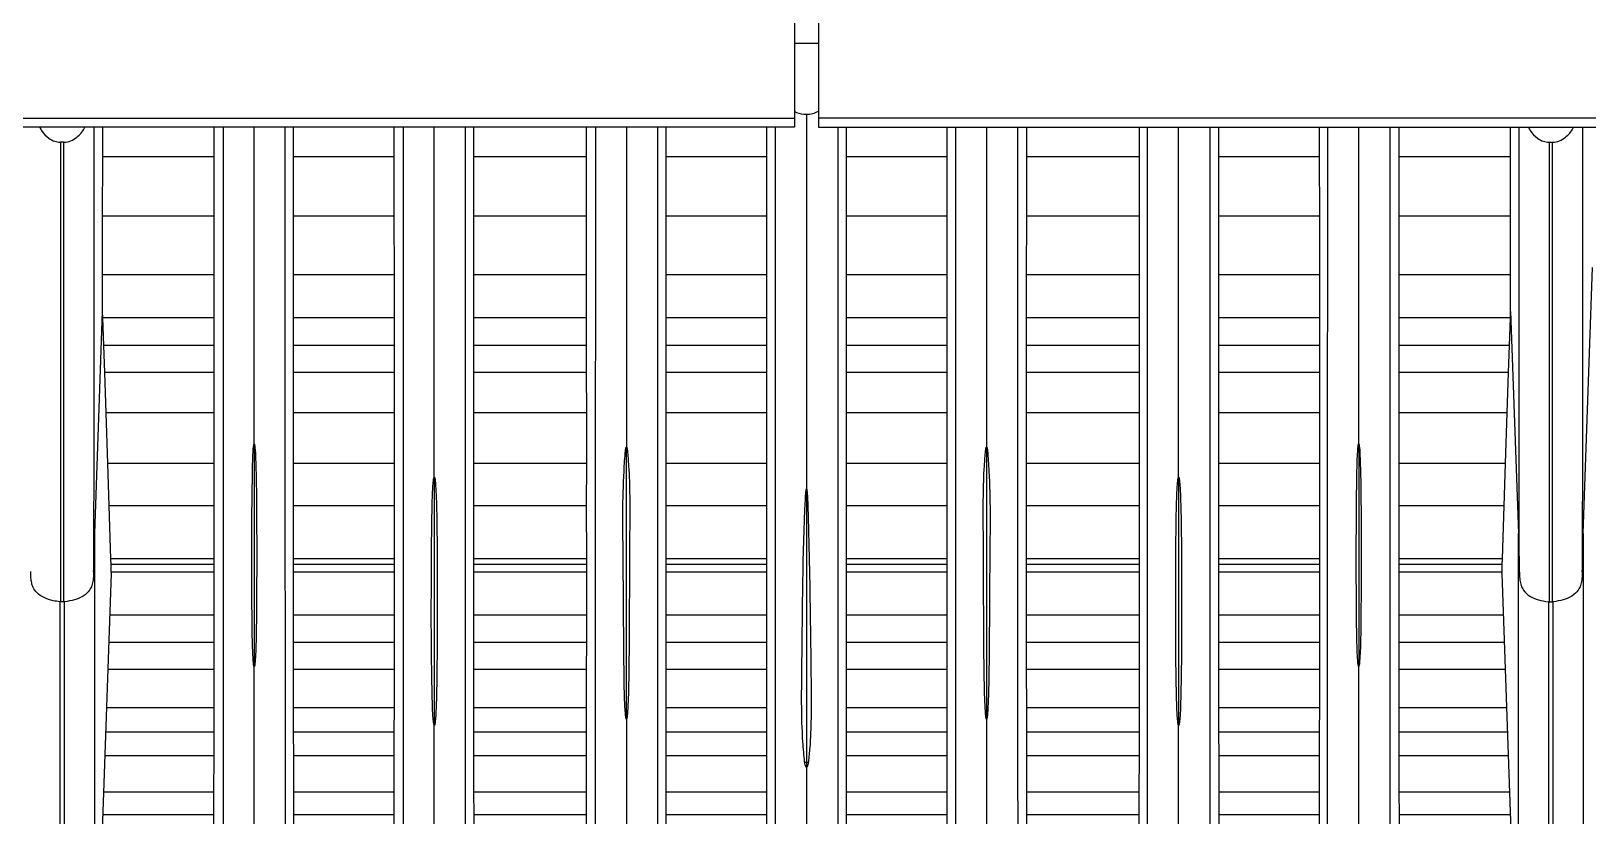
# Model space of a CAD drawing. Extents: x 9.3 to 87, y 1.1 to 68.8.
# Drawn here: x 36.881 to 39.474, y 5.345 to 6.653 of the extents above; entities that cross this region are included whole.
import ezdxf

# ---------------------------------------------------------------- set-up
doc = ezdxf.new("R2010")
doc.units = 0
doc.header["$MEASUREMENT"] = 0
doc.layers.add('OBJECT', color=7, linetype='CONTINUOUS')

msp = doc.modelspace()

# ---------------------------------------------------------------- linework, layer by layer
at = {"layer": 'OBJECT'}
for p, q in [((38.1525, 7.1266), (38.1525, 6.508)), ((38.1925, 7.1266), (38.1925, 6.508)), ((38.1525, 6.633), (38.1925, 6.633)), ((36.3994, 6.508), (38.1525, 6.508)), ((38.1525, 6.493), (36.4057, 6.493)), ((36.9995, 6.493), (36.9995, 6.4435)), ((37.1856, 6.4435), (37.1856, 6.493)), ((37.3176, 6.493), (37.3176, 6.4435)), ((37.4859, 6.4435), (37.4859, 6.493)), ((37.6179, 6.493), (37.6179, 6.4435)), ((37.8062, 6.4435), (37.8062, 6.493)), ((37.9382, 6.493), (37.9382, 6.4435)), ((38.1065, 6.4435), (38.1064, 6.493)), ((39.9457, 6.508), (38.1925, 6.508)), ((38.1925, 6.493), (39.9393, 6.493)), ((38.2386, 6.493), (38.2386, 6.4435)), ((38.4068, 6.4435), (38.4068, 6.493)), ((38.5388, 6.493), (38.5388, 6.4435)), ((38.7272, 6.4435), (38.7271, 6.493)), ((38.8591, 6.493), (38.8591, 6.4435)), ((39.0274, 6.4435), (39.0274, 6.493)), ((39.1595, 6.493), (39.1595, 6.4435)), ((39.3456, 6.4435), (39.3456, 6.493)), ((36.9354, 6.4678), (36.9296, 6.4678)), ((39.4096, 6.4678), (39.4154, 6.4678)), ((36.9995, 6.4435), (36.9994, 6.3448)), ((37.1856, 6.4435), (36.9995, 6.4435)), ((37.1856, 6.3448), (37.1856, 6.4435)), ((37.3176, 6.4435), (37.3176, 6.3448)), ((37.4859, 6.4435), (37.3176, 6.4435)), ((37.4859, 6.3448), (37.4859, 6.4435)), ((37.6179, 6.4435), (37.6179, 6.3448)), ((37.8062, 6.4435), (37.6179, 6.4435)), ((37.8063, 6.3448), (37.8062, 6.4435)), ((37.9382, 6.4435), (37.9382, 6.3448)), ((38.1065, 6.4435), (37.9382, 6.4435)), ((38.1065, 6.3448), (38.1065, 6.4435)), ((38.2386, 6.4435), (38.2386, 6.3448)), ((38.4068, 6.4435), (38.2386, 6.4435)), ((38.4069, 6.3448), (38.4068, 6.4435)), ((38.5388, 6.4435), (38.5388, 6.3448)), ((38.7272, 6.4435), (38.5388, 6.4435)), ((38.7272, 6.3448), (38.7272, 6.4435)), ((38.8591, 6.4435), (38.8591, 6.3448)), ((39.0274, 6.4435), (38.8591, 6.4435)), ((39.0275, 6.3448), (39.0274, 6.4435)), ((39.1595, 6.4435), (39.1594, 6.3448)), ((39.3456, 6.4435), (39.1595, 6.4435)), ((39.3456, 6.3448), (39.3456, 6.4435)), ((36.9994, 6.3448), (36.9994, 6.2471)), ((37.1856, 6.3448), (36.9994, 6.3448)), ((37.1856, 6.2471), (37.1856, 6.3448)), ((37.3176, 6.3448), (37.3176, 6.2471)), ((37.4859, 6.3448), (37.3176, 6.3448)), ((37.486, 6.2471), (37.4859, 6.3448)), ((37.6179, 6.3448), (37.6178, 6.2471)), ((37.8063, 6.3448), (37.6179, 6.3448)), ((37.8063, 6.2471), (37.8063, 6.3448)), ((37.9382, 6.3448), (37.9381, 6.2471)), ((38.1065, 6.3448), (37.9382, 6.3448)), ((38.1065, 6.2471), (38.1065, 6.3448)), ((38.2386, 6.3448), (38.2385, 6.2471)), ((38.4069, 6.3448), (38.2386, 6.3448)), ((38.4069, 6.2471), (38.4069, 6.3448)), ((38.5388, 6.3448), (38.5387, 6.2471)), ((38.7272, 6.3448), (38.5388, 6.3448)), ((38.7272, 6.2471), (38.7272, 6.3448)), ((38.8591, 6.3448), (38.8591, 6.2471)), ((39.0275, 6.3448), (38.8591, 6.3448)), ((39.0275, 6.2471), (39.0275, 6.3448)), ((39.1594, 6.3448), (39.1594, 6.2471)), ((39.3456, 6.3448), (39.1594, 6.3448)), ((39.3456, 6.2471), (39.3456, 6.3448)), ((39.4665, 5.8158), (39.482, 6.2593)), ((36.9994, 6.2471), (36.9994, 6.1856)), ((37.1856, 6.2471), (36.9994, 6.2471)), ((37.1857, 6.175), (37.1856, 6.2471)), ((37.3176, 6.2471), (37.3175, 6.175)), ((37.486, 6.2471), (37.3176, 6.2471)), ((37.486, 6.175), (37.486, 6.2471)), ((37.6178, 6.2471), (37.6178, 6.175)), ((37.8063, 6.2471), (37.6178, 6.2471)), ((37.8063, 6.175), (37.8063, 6.2471)), ((37.9381, 6.2471), (37.9381, 6.175)), ((38.1065, 6.2471), (37.9381, 6.2471)), ((38.1065, 6.175), (38.1065, 6.2471)), ((38.2385, 6.2471), (38.2385, 6.175)), ((38.4069, 6.2471), (38.2385, 6.2471)), ((38.4069, 6.175), (38.4069, 6.2471)), ((38.5387, 6.2471), (38.5387, 6.175)), ((38.7272, 6.2471), (38.5387, 6.2471)), ((38.7272, 6.175), (38.7272, 6.2471)), ((38.8591, 6.2471), (38.8591, 6.175)), ((39.0275, 6.2471), (38.8591, 6.2471)), ((39.0275, 6.175), (39.0275, 6.2471)), ((39.1594, 6.2471), (39.1594, 6.175)), ((39.3456, 6.2471), (39.1594, 6.2471)), ((39.3456, 6.1856), (39.3456, 6.2471)), ((36.9994, 6.1856), (36.9865, 5.8158)), ((36.9994, 6.1856), (36.9998, 6.175)), ((37.1857, 6.175), (36.9998, 6.175)), ((36.9998, 6.175), (37.0014, 6.1293)), ((37.1857, 6.1293), (37.1857, 6.175)), ((37.3175, 6.175), (37.3175, 6.1293)), ((37.486, 6.175), (37.3175, 6.175)), ((37.486, 6.1293), (37.486, 6.175)), ((37.6178, 6.175), (37.6178, 6.1293)), ((37.8063, 6.175), (37.6178, 6.175)), ((37.8063, 6.1293), (37.8063, 6.175)), ((37.9381, 6.175), (37.9381, 6.1293)), ((38.1065, 6.175), (37.9381, 6.175)), ((38.1066, 6.1293), (38.1065, 6.175)), ((38.2385, 6.175), (38.2385, 6.1293)), ((38.4069, 6.175), (38.2385, 6.175)), ((38.4069, 6.1293), (38.4069, 6.175)), ((38.5387, 6.175), (38.5387, 6.1293)), ((38.7272, 6.175), (38.5387, 6.175)), ((38.7272, 6.1293), (38.7272, 6.175)), ((38.8591, 6.175), (38.859, 6.1293)), ((39.0275, 6.175), (38.8591, 6.175)), ((39.0275, 6.1293), (39.0275, 6.175)), ((39.1594, 6.175), (39.1594, 6.1293)), ((39.3453, 6.175), (39.1594, 6.175)), ((39.3437, 6.1293), (39.3453, 6.175)), ((39.3453, 6.175), (39.3456, 6.1856)), ((39.3456, 6.1856), (39.3586, 5.8158)), ((37.1857, 6.1293), (37.0014, 6.1293)), ((37.0014, 6.1293), (37.0029, 6.084)), ((37.1857, 6.084), (37.1857, 6.1293)), ((37.3175, 6.1293), (37.3175, 6.084)), ((37.486, 6.1293), (37.3175, 6.1293)), ((37.486, 6.084), (37.486, 6.1293)), ((37.6178, 6.1293), (37.6178, 6.084)), ((37.8063, 6.1293), (37.6178, 6.1293)), ((37.8063, 6.084), (37.8063, 6.1293)), ((37.9381, 6.1293), (37.9381, 6.084)), ((38.1066, 6.1293), (37.9381, 6.1293)), ((38.1066, 6.084), (38.1066, 6.1293)), ((38.2385, 6.1293), (38.2385, 6.084)), ((38.4069, 6.1293), (38.2385, 6.1293)), ((38.4069, 6.084), (38.4069, 6.1293)), ((38.5387, 6.1293), (38.5387, 6.084)), ((38.7272, 6.1293), (38.5387, 6.1293)), ((38.7272, 6.084), (38.7272, 6.1293)), ((38.859, 6.1293), (38.859, 6.084)), ((39.0275, 6.1293), (38.859, 6.1293)), ((39.0275, 6.084), (39.0275, 6.1293)), ((39.1594, 6.1293), (39.1594, 6.084)), ((39.3437, 6.1293), (39.1594, 6.1293)), ((39.3421, 6.084), (39.3437, 6.1293)), ((37.1857, 6.084), (37.0029, 6.084)), ((37.0029, 6.084), (37.0052, 6.0169)), ((37.1857, 6.0169), (37.1857, 6.084)), ((37.3175, 6.084), (37.3175, 6.0169)), ((37.486, 6.084), (37.3175, 6.084)), ((37.486, 6.0169), (37.486, 6.084)), ((37.6178, 6.084), (37.6178, 6.0169)), ((37.8063, 6.084), (37.6178, 6.084)), ((37.8064, 6.0169), (37.8063, 6.084)), ((37.9381, 6.084), (37.9381, 6.0169)), ((38.1066, 6.084), (37.9381, 6.084)), ((38.1066, 6.0169), (38.1066, 6.084)), ((38.2385, 6.084), (38.2385, 6.0169)), ((38.4069, 6.084), (38.2385, 6.084)), ((38.4069, 6.0169), (38.4069, 6.084)), ((38.5387, 6.084), (38.5387, 6.0169)), ((38.7272, 6.084), (38.5387, 6.084)), ((38.7273, 6.0169), (38.7272, 6.084)), ((38.859, 6.084), (38.859, 6.0169)), ((39.0275, 6.084), (38.859, 6.084)), ((39.0275, 6.0169), (39.0275, 6.084)), ((39.1594, 6.084), (39.1594, 6.0169)), ((39.3421, 6.084), (39.1594, 6.084)), ((39.3399, 6.0169), (39.3421, 6.084)), ((37.0052, 6.0169), (37.008, 5.9325)), ((37.1857, 6.0169), (37.0052, 6.0169)), ((37.1857, 5.9325), (37.1857, 6.0169)), ((37.3175, 6.0169), (37.3175, 5.9325)), ((37.486, 6.0169), (37.3175, 6.0169)), ((37.486, 5.9325), (37.486, 6.0169)), ((37.6178, 6.0169), (37.6178, 5.9325)), ((37.8064, 6.0169), (37.6178, 6.0169)), ((37.8064, 5.9325), (37.8064, 6.0169)), ((37.9381, 6.0169), (37.9381, 5.9325)), ((38.1066, 6.0169), (37.9381, 6.0169)), ((38.1066, 5.9325), (38.1066, 6.0169)), ((38.2385, 6.0169), (38.2384, 5.9325)), ((38.4069, 6.0169), (38.2385, 6.0169)), ((38.407, 5.9325), (38.4069, 6.0169)), ((38.5387, 6.0169), (38.5387, 5.9325)), ((38.7273, 6.0169), (38.5387, 6.0169)), ((38.7273, 5.9325), (38.7273, 6.0169)), ((38.859, 6.0169), (38.859, 5.9325)), ((39.0275, 6.0169), (38.859, 6.0169)), ((39.0275, 5.9325), (39.0275, 6.0169)), ((39.1594, 6.0169), (39.1594, 5.9325)), ((39.3399, 6.0169), (39.1594, 6.0169)), ((39.3371, 5.9325), (39.3399, 6.0169)), ((37.2525, 5.9652), (37.2525, 5.5941)), ((39.0925, 5.9652), (39.0925, 5.5941)), ((37.8725, 5.9541), (37.8725, 5.96)), ((37.8725, 5.5064), (37.8725, 5.9541)), ((38.4725, 5.96), (38.4725, 5.9541)), ((38.4725, 5.9541), (38.4725, 5.5064)), ((37.008, 5.9325), (37.0103, 5.8619)), ((37.1857, 5.9325), (37.008, 5.9325)), ((37.1857, 5.8619), (37.1857, 5.9325)), ((37.3175, 5.9325), (37.3175, 5.8619)), ((37.486, 5.9325), (37.3175, 5.9325)), ((37.486, 5.8619), (37.486, 5.9325)), ((37.6178, 5.9325), (37.6178, 5.8619)), ((37.8064, 5.9325), (37.6178, 5.9325)), ((37.8063, 5.8619), (37.8064, 5.9325)), ((37.9381, 5.9325), (37.9381, 5.8619)), ((38.1066, 5.9325), (37.9381, 5.9325)), ((38.1066, 5.8619), (38.1066, 5.9325)), ((38.2384, 5.9325), (38.2385, 5.8619)), ((38.407, 5.9325), (38.2384, 5.9325)), ((38.4069, 5.8619), (38.407, 5.9325)), ((38.5387, 5.9325), (38.5387, 5.8619)), ((38.7273, 5.9325), (38.5387, 5.9325)), ((38.7273, 5.8619), (38.7273, 5.9325)), ((38.859, 5.9325), (38.859, 5.8619)), ((39.0275, 5.9325), (38.859, 5.9325)), ((39.0275, 5.8619), (39.0275, 5.9325)), ((39.1594, 5.9325), (39.1594, 5.8619)), ((39.3371, 5.9325), (39.1594, 5.9325)), ((39.3348, 5.8619), (39.3371, 5.9325)), ((37.5525, 5.9099), (37.5525, 5.4962)), ((38.1725, 5.8901), (38.1725, 5.4352)), ((38.7925, 5.9099), (38.7925, 5.4962)), ((37.0103, 5.8619), (37.0131, 5.774)), ((37.1857, 5.8619), (37.0103, 5.8619)), ((37.1857, 5.774), (37.1857, 5.8619)), ((37.3175, 5.8619), (37.3175, 5.774)), ((37.486, 5.8619), (37.3175, 5.8619)), ((37.486, 5.774), (37.486, 5.8619)), ((37.6178, 5.8619), (37.6178, 5.774)), ((37.8063, 5.8619), (37.6178, 5.8619)), ((37.8064, 5.774), (37.8063, 5.8619)), ((37.9381, 5.8619), (37.9381, 5.774)), ((38.1066, 5.8619), (37.9381, 5.8619)), ((38.1066, 5.774), (38.1066, 5.8619)), ((38.2385, 5.8619), (38.2385, 5.774)), ((38.4069, 5.8619), (38.2385, 5.8619)), ((38.4069, 5.774), (38.4069, 5.8619)), ((38.5387, 5.8619), (38.5387, 5.774)), ((38.7273, 5.8619), (38.5387, 5.8619)), ((38.7272, 5.774), (38.7273, 5.8619)), ((38.859, 5.8619), (38.859, 5.774)), ((39.0275, 5.8619), (38.859, 5.8619)), ((39.0275, 5.774), (39.0275, 5.8619)), ((39.1594, 5.8619), (39.1593, 5.774)), ((39.3348, 5.8619), (39.1594, 5.8619)), ((39.3319, 5.774), (39.3348, 5.8619)), ((37.0131, 5.774), (37.0134, 5.7641)), ((37.1857, 5.774), (37.0131, 5.774)), ((37.0134, 5.7641), (37.0138, 5.7515)), ((37.1857, 5.7641), (37.0134, 5.7641)), ((37.1857, 5.7641), (37.1857, 5.774)), ((37.1857, 5.7515), (37.1857, 5.7641)), ((37.3175, 5.774), (37.3175, 5.7641)), ((37.486, 5.774), (37.3175, 5.774)), ((37.3175, 5.7641), (37.3175, 5.7515)), ((37.486, 5.7641), (37.3175, 5.7641)), ((37.486, 5.7641), (37.486, 5.774)), ((37.486, 5.7515), (37.486, 5.7641)), ((37.6178, 5.774), (37.6178, 5.7641)), ((37.8064, 5.774), (37.6178, 5.774)), ((37.6178, 5.7641), (37.6178, 5.7515)), ((37.8064, 5.7641), (37.6178, 5.7641)), ((37.8064, 5.7641), (37.8064, 5.774)), ((37.8064, 5.7515), (37.8064, 5.7641)), ((37.9381, 5.774), (37.9381, 5.7641)), ((38.1066, 5.774), (37.9381, 5.774)), ((37.9381, 5.7641), (37.9381, 5.7515)), ((38.1066, 5.7641), (37.9381, 5.7641)), ((38.1066, 5.7641), (38.1066, 5.774)), ((38.1066, 5.7515), (38.1066, 5.7641)), ((38.2385, 5.774), (38.2385, 5.7641)), ((38.4069, 5.774), (38.2385, 5.774)), ((38.2385, 5.7641), (38.2385, 5.7515)), ((38.4069, 5.7641), (38.2385, 5.7641)), ((38.4069, 5.7641), (38.4069, 5.774)), ((38.407, 5.7515), (38.4069, 5.7641)), ((38.5387, 5.774), (38.5387, 5.7641)), ((38.7272, 5.774), (38.5387, 5.774)), ((38.5387, 5.7641), (38.5387, 5.7515)), ((38.7272, 5.7641), (38.5387, 5.7641)), ((38.7272, 5.7641), (38.7272, 5.774)), ((38.7273, 5.7515), (38.7272, 5.7641)), ((38.859, 5.774), (38.859, 5.7641)), ((39.0275, 5.774), (38.859, 5.774)), ((38.859, 5.7641), (38.859, 5.7515)), ((39.0275, 5.7641), (38.859, 5.7641)), ((39.0275, 5.7641), (39.0275, 5.774)), ((39.0275, 5.7515), (39.0275, 5.7641)), ((39.1593, 5.774), (39.1593, 5.7641)), ((39.3319, 5.774), (39.1593, 5.774)), ((39.1593, 5.7641), (39.1593, 5.7515)), ((39.3316, 5.7641), (39.1593, 5.7641)), ((39.3312, 5.7515), (39.3316, 5.7641)), ((39.3316, 5.7641), (39.3319, 5.774)), ((37.0139, 5.7494), (36.9859, 4.947)), ((37.0138, 5.7515), (37.0139, 5.7494)), ((37.1857, 5.7515), (37.0138, 5.7515)), ((37.1857, 5.6798), (37.1857, 5.7515)), ((37.3175, 5.7515), (37.3175, 5.6798)), ((37.486, 5.7515), (37.3175, 5.7515)), ((37.486, 5.6798), (37.486, 5.7515)), ((37.6178, 5.7515), (37.6178, 5.6798)), ((37.8064, 5.7515), (37.6178, 5.7515)), ((37.8064, 5.6798), (37.8064, 5.7515)), ((37.9381, 5.7515), (37.9381, 5.6798)), ((38.1066, 5.7515), (37.9381, 5.7515)), ((38.1066, 5.6798), (38.1066, 5.7515)), ((38.2385, 5.7515), (38.2385, 5.6798)), ((38.407, 5.7515), (38.2385, 5.7515)), ((38.407, 5.6798), (38.407, 5.7515)), ((38.5387, 5.7515), (38.5387, 5.6798)), ((38.7273, 5.7515), (38.5387, 5.7515)), ((38.7273, 5.6798), (38.7273, 5.7515)), ((38.859, 5.7515), (38.859, 5.6798)), ((39.0275, 5.7515), (38.859, 5.7515)), ((39.0275, 5.6798), (39.0275, 5.7515)), ((39.1593, 5.7515), (39.1593, 5.6798)), ((39.3312, 5.7515), (39.1593, 5.7515)), ((39.3311, 5.7494), (39.3312, 5.7515)), ((39.3311, 5.7494), (39.3592, 4.947)), ((36.93, 5.7022), (36.9284, 5.7022)), ((36.9351, 5.7022), (36.93, 5.7022)), ((36.9366, 5.7022), (36.9351, 5.7022)), ((37.1857, 5.6798), (37.0115, 5.6798)), ((37.1857, 5.6344), (37.1857, 5.6798)), ((37.3175, 5.6798), (37.3175, 5.6344)), ((37.486, 5.6798), (37.3175, 5.6798)), ((37.486, 5.6344), (37.486, 5.6798)), ((37.6178, 5.6798), (37.6178, 5.6344)), ((37.8064, 5.6798), (37.6178, 5.6798)), ((37.8064, 5.6344), (37.8064, 5.6798)), ((37.9381, 5.6798), (37.9381, 5.6344)), ((38.1066, 5.6798), (37.9381, 5.6798)), ((38.1066, 5.6344), (38.1066, 5.6798)), ((38.2385, 5.6798), (38.2385, 5.6344)), ((38.407, 5.6798), (38.2385, 5.6798)), ((38.4069, 5.6344), (38.407, 5.6798)), ((38.5387, 5.6798), (38.5387, 5.6344)), ((38.7273, 5.6798), (38.5387, 5.6798)), ((38.7272, 5.6344), (38.7273, 5.6798)), ((38.859, 5.6798), (38.859, 5.6344)), ((39.0275, 5.6798), (38.859, 5.6798)), ((39.0275, 5.6344), (39.0275, 5.6798)), ((39.1593, 5.6798), (39.1593, 5.6344)), ((39.3336, 5.6798), (39.1593, 5.6798)), ((39.41, 5.7022), (39.4084, 5.7022)), ((39.41, 5.7022), (39.4151, 5.7022)), ((39.4166, 5.7022), (39.4151, 5.7022)), ((37.1857, 5.6344), (37.0099, 5.6344)), ((37.1857, 5.5896), (37.1857, 5.6344)), ((37.3175, 5.6344), (37.3175, 5.5896)), ((37.486, 5.6344), (37.3175, 5.6344)), ((37.486, 5.5896), (37.486, 5.6344)), ((37.6178, 5.6344), (37.6178, 5.5896)), ((37.8064, 5.6344), (37.6178, 5.6344)), ((37.8063, 5.5896), (37.8064, 5.6344)), ((37.9381, 5.6344), (37.9381, 5.5896)), ((38.1066, 5.6344), (37.9381, 5.6344)), ((38.1066, 5.5896), (38.1066, 5.6344)), ((38.2385, 5.6344), (38.2385, 5.5896)), ((38.4069, 5.6344), (38.2385, 5.6344)), ((38.4069, 5.5896), (38.4069, 5.6344)), ((38.5387, 5.6344), (38.5387, 5.5896)), ((38.7272, 5.6344), (38.5387, 5.6344)), ((38.7272, 5.5896), (38.7272, 5.6344)), ((38.859, 5.6344), (38.859, 5.5896)), ((39.0275, 5.6344), (38.859, 5.6344)), ((39.0275, 5.5896), (39.0275, 5.6344)), ((39.1593, 5.6344), (39.1594, 5.5896)), ((39.3352, 5.6344), (39.1593, 5.6344)), ((37.1857, 5.5896), (37.0083, 5.5896)), ((37.1856, 5.5255), (37.1857, 5.5896)), ((37.3175, 5.5896), (37.3176, 5.5255)), ((37.486, 5.5896), (37.3175, 5.5896)), ((37.486, 5.5255), (37.486, 5.5896)), ((37.6178, 5.5896), (37.6179, 5.5255)), ((37.8063, 5.5896), (37.6178, 5.5896)), ((37.8063, 5.5255), (37.8063, 5.5896)), ((37.9381, 5.5896), (37.9382, 5.5255)), ((38.1066, 5.5896), (37.9381, 5.5896)), ((38.1065, 5.5255), (38.1066, 5.5896)), ((38.2385, 5.5896), (38.2385, 5.5255)), ((38.4069, 5.5896), (38.2385, 5.5896)), ((38.4069, 5.5255), (38.4069, 5.5896)), ((38.5387, 5.5896), (38.5388, 5.5255)), ((38.7272, 5.5896), (38.5387, 5.5896)), ((38.7272, 5.5255), (38.7272, 5.5896)), ((38.859, 5.5896), (38.8591, 5.5255)), ((39.0275, 5.5896), (38.859, 5.5896)), ((39.0275, 5.5255), (39.0275, 5.5896)), ((39.1594, 5.5896), (39.1594, 5.5255)), ((39.3367, 5.5896), (39.1594, 5.5896)), ((37.1856, 5.5255), (37.0061, 5.5255)), ((37.1856, 5.485), (37.1856, 5.5255)), ((37.3176, 5.5255), (37.3176, 5.485)), ((37.486, 5.5255), (37.3176, 5.5255)), ((37.4859, 5.485), (37.486, 5.5255)), ((37.6179, 5.5255), (37.6179, 5.485)), ((37.8063, 5.5255), (37.6179, 5.5255)), ((37.8062, 5.485), (37.8063, 5.5255)), ((37.9382, 5.5255), (37.9382, 5.485)), ((38.1065, 5.5255), (37.9382, 5.5255)), ((38.1065, 5.485), (38.1065, 5.5255)), ((38.2385, 5.5255), (38.2386, 5.485)), ((38.4069, 5.5255), (38.2385, 5.5255)), ((38.4068, 5.485), (38.4069, 5.5255)), ((38.5388, 5.5255), (38.5388, 5.485)), ((38.7272, 5.5255), (38.5388, 5.5255)), ((38.7271, 5.485), (38.7272, 5.5255)), ((38.8591, 5.5255), (38.8591, 5.485)), ((39.0275, 5.5255), (38.8591, 5.5255)), ((39.0274, 5.485), (39.0275, 5.5255)), ((39.1594, 5.5255), (39.1595, 5.485)), ((39.339, 5.5255), (39.1594, 5.5255)), ((37.1856, 5.485), (37.0047, 5.485)), ((37.1855, 5.4453), (37.1856, 5.485)), ((37.3176, 5.485), (37.3177, 5.4453)), ((37.4859, 5.485), (37.3176, 5.485)), ((37.4858, 5.4453), (37.4859, 5.485)), ((37.6179, 5.485), (37.618, 5.4453)), ((37.8062, 5.485), (37.6179, 5.485)), ((37.8062, 5.4453), (37.8062, 5.485)), ((37.9382, 5.485), (37.9383, 5.4453)), ((38.1065, 5.485), (37.9382, 5.485)), ((38.1065, 5.4453), (38.1065, 5.485)), ((38.2386, 5.485), (38.2386, 5.4453)), ((38.4068, 5.485), (38.2386, 5.485)), ((38.4068, 5.4453), (38.4068, 5.485)), ((38.5388, 5.485), (38.5389, 5.4453)), ((38.7271, 5.485), (38.5388, 5.485)), ((38.7271, 5.4453), (38.7271, 5.485)), ((38.8591, 5.485), (38.8592, 5.4453)), ((39.0274, 5.485), (38.8591, 5.485)), ((39.0274, 5.4453), (39.0274, 5.485)), ((39.1595, 5.485), (39.1596, 5.4453)), ((39.3404, 5.485), (39.1595, 5.485)), ((37.1855, 5.4453), (37.0033, 5.4453)), ((37.1854, 5.3851), (37.1855, 5.4453)), ((37.3177, 5.4453), (37.3178, 5.3851)), ((37.4858, 5.4453), (37.3177, 5.4453)), ((37.4857, 5.3851), (37.4858, 5.4453)), ((37.618, 5.4453), (37.618, 5.3851)), ((37.8062, 5.4453), (37.618, 5.4453)), ((37.8061, 5.3851), (37.8062, 5.4453)), ((37.9383, 5.4453), (37.9383, 5.3851)), ((38.1065, 5.4453), (37.9383, 5.4453)), ((38.1064, 5.3851), (38.1065, 5.4453)), ((38.1725, 5.4352), (38.1725, 5.4264)), ((38.2386, 5.4453), (38.2386, 5.3851)), ((38.4068, 5.4453), (38.2386, 5.4453)), ((38.4067, 5.3851), (38.4068, 5.4453)), ((38.5389, 5.4453), (38.539, 5.3851)), ((38.7271, 5.4453), (38.5389, 5.4453)), ((38.727, 5.3851), (38.7271, 5.4453)), ((38.8592, 5.4453), (38.8593, 5.3851)), ((39.0274, 5.4453), (38.8592, 5.4453)), ((39.0273, 5.3851), (39.0274, 5.4453)), ((39.1596, 5.4453), (39.1596, 5.3851)), ((39.3418, 5.4453), (39.1596, 5.4453)), ((37.1854, 5.3851), (37.0012, 5.3851)), ((37.1854, 5.347), (37.1854, 5.3851)), ((37.3178, 5.3851), (37.3178, 5.347)), ((37.4857, 5.3851), (37.3178, 5.3851)), ((37.4857, 5.347), (37.4857, 5.3851)), ((37.618, 5.3851), (37.6181, 5.347)), ((37.8061, 5.3851), (37.618, 5.3851)), ((37.8061, 5.347), (37.8061, 5.3851)), ((37.9383, 5.3851), (37.9384, 5.347)), ((38.1064, 5.3851), (37.9383, 5.3851)), ((38.1064, 5.347), (38.1064, 5.3851)), ((38.2386, 5.3851), (38.2387, 5.347)), ((38.4067, 5.3851), (38.2386, 5.3851)), ((38.4067, 5.347), (38.4067, 5.3851)), ((38.539, 5.3851), (38.539, 5.347)), ((38.727, 5.3851), (38.539, 5.3851)), ((38.727, 5.347), (38.727, 5.3851)), ((38.8593, 5.3851), (38.8593, 5.347)), ((39.0273, 5.3851), (38.8593, 5.3851)), ((39.0272, 5.347), (39.0273, 5.3851)), ((39.1596, 5.3851), (39.1597, 5.347)), ((39.3439, 5.3851), (39.1596, 5.3851)), ((37.1854, 5.347), (36.9998, 5.347)), ((37.1854, 5.3089), (37.1854, 5.347)), ((37.3178, 5.347), (37.3179, 5.3089)), ((37.4857, 5.347), (37.3178, 5.347)), ((37.4857, 5.3089), (37.4857, 5.347)), ((37.6181, 5.347), (37.6181, 5.3089)), ((37.8061, 5.347), (37.6181, 5.347)), ((37.806, 5.3089), (37.8061, 5.347)), ((37.9384, 5.347), (37.9384, 5.3089)), ((38.1064, 5.347), (37.9384, 5.347)), ((38.1064, 5.3089), (38.1064, 5.347)), ((38.2387, 5.347), (38.2387, 5.3089)), ((38.4067, 5.347), (38.2387, 5.347)), ((38.4066, 5.3089), (38.4067, 5.347)), ((38.539, 5.347), (38.539, 5.3089)), ((38.727, 5.347), (38.539, 5.347)), ((38.7269, 5.3089), (38.727, 5.347)), ((38.8593, 5.347), (38.8593, 5.3089)), ((39.0272, 5.347), (38.8593, 5.347)), ((39.0272, 5.3089), (39.0272, 5.347)), ((39.1597, 5.347), (39.1597, 5.3089)), ((39.3452, 5.347), (39.1597, 5.347))]:
    msp.add_line(p, q, dxfattribs=at)
at = {"layer": 'OBJECT', "flags": 128}
for points in [[(36.9853, 6.493), (36.9853, 6.4852), (36.9852, 6.1663), (36.9851, 5.9675), (36.985, 5.7732), (36.985, 5.7732), (36.985, 5.7732)], [(39.4653, 6.493), (39.4653, 6.4852), (39.4652, 6.1663), (39.4651, 5.9675), (39.465, 5.7732), (39.465, 5.7732), (39.465, 5.7732)]]:
    msp.add_lwpolyline(points, dxfattribs=at)
at = {"layer": 'OBJECT'}
for centre, radius, start, end in [((37.8725, 6.0356), 0.0815, 268.8493, 270.0003), ((37.8725, 6.0356), 0.0815, 270, 271.1504), ((38.4725, 6.0356), 0.0815, 268.8495, 270.0001), ((38.4725, 6.0356), 0.0815, 269.9999, 271.1505), ((38.1725, 5.5096), 0.0744, 267.591, 270.0009), ((38.1725, 5.5096), 0.0744, 269.9992, 272.4088)]:
    msp.add_arc(centre, radius, start, end, dxfattribs=at)
for points, knots in [([(38.1525, 6.5192), (38.1536, 6.5186), (38.1596, 6.5151), (38.1667, 6.5148), (38.1725, 6.5146)], [0, 0, 0, 0, 0.177265, 1, 1, 1, 1]), ([(38.1725, 6.5146), (38.1759, 6.5147), (38.1829, 6.515), (38.1892, 6.5179), (38.1925, 6.5195)], [0, 0, 0, 0, 0.482952, 1, 1, 1, 1]), ([(38.1725, 6.5146), (38.1725, 6.3949), (38.1725, 6.1829), (38.1725, 5.979), (38.1725, 5.8901)], [0, 0, 0, 0, 0.5642484, 1, 1, 1, 1]), ([(36.8951, 6.493), (36.8961, 6.491), (36.8998, 6.4839), (36.9083, 6.4754), (36.9194, 6.4689), (36.9264, 6.4682), (36.9296, 6.4678)], [0, 0, 0, 0, 0.149471, 0.535752, 0.783387, 1, 1, 1, 1]), ([(36.9354, 6.4678), (36.9394, 6.4683), (36.9474, 6.4693), (36.9591, 6.4776), (36.9672, 6.4857), (36.9697, 6.4922), (36.97, 6.493)], [0, 0, 0, 0, 0.26533, 0.528518, 0.947304, 1, 1, 1, 1]), ([(37.2008, 6.493), (37.2008, 6.435), (37.2008, 6.2896), (37.2007, 6.0652), (37.2007, 5.8195), (37.2007, 5.5808), (37.2007, 5.3416), (37.2007, 5.1315), (37.2006, 4.9409), (37.2006, 4.7811), (37.2006, 4.6339), (37.2006, 4.5504), (37.2006, 4.51)], [0, 0, 0, 0, 0.072037, 0.18067, 0.287151, 0.39391, 0.504973, 0.624355, 0.71169, 0.805476, 0.905932, 1, 1, 1, 1]), ([(37.2525, 5.9652), (37.2525, 6.0685), (37.2525, 6.2412), (37.2525, 6.4208), (37.2525, 6.493)], [0, 0, 0, 0, 0.598067, 1, 1, 1, 1]), ([(37.3045, 4.2851), (37.3045, 4.2899), (37.3045, 4.2992), (37.3045, 4.3713), (37.3045, 4.4825), (37.3044, 4.6278), (37.3044, 4.7781), (37.3044, 4.9361), (37.3044, 5.0994), (37.3044, 5.2577), (37.3044, 5.4522), (37.3043, 5.6901), (37.3043, 5.9763), (37.3043, 6.2435), (37.3043, 6.4194), (37.3043, 6.493)], [0, 0, 0, 0, 0.087568, 0.173364, 0.25618, 0.334773, 0.408358, 0.475885, 0.53886, 0.597709, 0.653359, 0.747663, 0.839448, 0.93288, 1, 1, 1, 1]), ([(37.5008, 6.493), (37.5008, 6.4179), (37.5008, 6.2399), (37.5007, 5.9723), (37.5007, 5.6897), (37.5007, 5.4144), (37.5007, 5.1868), (37.5006, 4.9967), (37.5006, 4.8427), (37.5006, 4.692), (37.5006, 4.5551), (37.5006, 4.4258), (37.5006, 4.3282), (37.5006, 4.2528), (37.5006, 4.2264), (37.5006, 4.213)], [0, 0, 0, 0, 0.071057, 0.168415, 0.261794, 0.355963, 0.455794, 0.514611, 0.577121, 0.644691, 0.719004, 0.783157, 0.852088, 0.924745, 1, 1, 1, 1]), ([(37.5525, 5.9099), (37.5525, 6.0225), (37.5525, 6.2131), (37.5525, 6.4117), (37.5525, 6.493)], [0, 0, 0, 0, 0.590953, 1, 1, 1, 1]), ([(37.6045, 4.213), (37.6045, 4.2278), (37.6045, 4.2567), (37.6045, 4.3409), (37.6044, 4.4525), (37.6044, 4.5825), (37.6044, 4.709), (37.6044, 4.8582), (37.6044, 5.0369), (37.6044, 5.2386), (37.6044, 5.4865), (37.6043, 5.7957), (37.6043, 6.1472), (37.6043, 6.3859), (37.6043, 6.493)], [0, 0, 0, 0, 0.081177, 0.159217, 0.232708, 0.300406, 0.362349, 0.419558, 0.50233, 0.578909, 0.650985, 0.773644, 0.898475, 1, 1, 1, 1]), ([(37.8208, 6.493), (37.8208, 6.4168), (37.8208, 6.2368), (37.8207, 5.9668), (37.8207, 5.6826), (37.8207, 5.4065), (37.8207, 5.1679), (37.8207, 4.9567), (37.8207, 4.7781), (37.8206, 4.6088), (37.8206, 4.4487), (37.8206, 4.3146), (37.8206, 4.2547), (37.8206, 4.2245)], [0, 0, 0, 0, 0.0779324, 0.1841076, 0.2853084, 0.3870545, 0.4945699, 0.5699279, 0.6498512, 0.733699, 0.8206808, 0.9096796, 1, 1, 1, 1]), ([(37.8725, 6.493), (37.8725, 6.3965), (37.8725, 6.2157), (37.8725, 6.0413), (37.8725, 5.96)], [0, 0, 0, 0, 0.533753, 1, 1, 1, 1]), ([(37.9243, 6.493), (37.9243, 6.4065), (37.9243, 6.207), (37.9243, 5.9102), (37.9243, 5.6003), (37.9244, 5.3379), (37.9244, 5.1157), (37.9244, 4.923), (37.9244, 4.7374), (37.9244, 4.5591), (37.9244, 4.4575), (37.9244, 4.4058)], [0, 0, 0, 0, 0.10403, 0.239968, 0.369994, 0.50331, 0.592024, 0.686258, 0.786347, 0.891329, 1, 1, 1, 1]), ([(38.1206, 6.493), (38.1206, 6.4294), (38.1206, 6.2789), (38.1206, 6.0489), (38.1206, 5.8006), (38.1206, 5.5534), (38.1206, 5.3035), (38.1206, 5.063), (38.1206, 4.8412), (38.1206, 4.6425), (38.1206, 4.5295), (38.1206, 4.4724)], [0, 0, 0, 0, 0.080643, 0.190938, 0.299543, 0.410656, 0.530412, 0.653204, 0.772048, 0.884817, 1, 1, 1, 1]), ([(38.1525, 6.508), (38.1525, 6.5034), (38.1525, 6.4996), (38.1525, 6.4957), (38.1525, 6.4946), (38.1525, 6.4933), (38.1525, 6.493), (38.1525, 6.493)], [0, 0, 0, 0, 0.5, 0.5, 0.75, 0.75, 1, 1, 1, 1]), ([(38.1925, 6.508), (38.1925, 6.5034), (38.1925, 6.4996), (38.1925, 6.4957), (38.1925, 6.4946), (38.1925, 6.4933), (38.1925, 6.493), (38.1925, 6.493)], [0, 0, 0, 0, 0.5, 0.5, 0.75, 0.75, 1, 1, 1, 1]), ([(38.2245, 6.493), (38.2245, 6.4294), (38.2245, 6.2789), (38.2245, 6.0489), (38.2245, 5.8006), (38.2245, 5.5534), (38.2245, 5.3035), (38.2245, 5.063), (38.2245, 4.8412), (38.2245, 4.6425), (38.2245, 4.5295), (38.2245, 4.4724)], [0, 0, 0, 0, 0.080643, 0.190938, 0.299543, 0.410656, 0.530412, 0.653204, 0.772048, 0.884817, 1, 1, 1, 1]), ([(38.4208, 6.493), (38.4208, 6.4065), (38.4208, 6.207), (38.4207, 5.9102), (38.4207, 5.6003), (38.4207, 5.3379), (38.4207, 5.1157), (38.4207, 4.923), (38.4206, 4.7374), (38.4206, 4.5591), (38.4206, 4.4575), (38.4206, 4.4058)], [0, 0, 0, 0, 0.10403, 0.239968, 0.369994, 0.50331, 0.592024, 0.686258, 0.786347, 0.891329, 1, 1, 1, 1]), ([(38.4725, 6.493), (38.4725, 6.3965), (38.4725, 6.2157), (38.4725, 6.0413), (38.4725, 5.96)], [0, 0, 0, 0, 0.533753, 1, 1, 1, 1]), ([(38.5243, 6.493), (38.5243, 6.4168), (38.5243, 6.2368), (38.5243, 5.9668), (38.5243, 5.6826), (38.5243, 5.4065), (38.5244, 5.1679), (38.5244, 4.9567), (38.5244, 4.7781), (38.5244, 4.6088), (38.5244, 4.4487), (38.5244, 4.3146), (38.5244, 4.2547), (38.5244, 4.2245)], [0, 0, 0, 0, 0.077932, 0.184108, 0.285308, 0.387055, 0.49457, 0.569928, 0.649851, 0.733699, 0.820681, 0.90968, 1, 1, 1, 1]), ([(38.7406, 4.213), (38.7406, 4.2278), (38.7406, 4.2567), (38.7406, 4.3409), (38.7406, 4.4525), (38.7406, 4.5825), (38.7406, 4.709), (38.7406, 4.8582), (38.7406, 5.0369), (38.7407, 5.2386), (38.7407, 5.4865), (38.7407, 5.7957), (38.7407, 6.1472), (38.7408, 6.3859), (38.7408, 6.493)], [0, 0, 0, 0, 0.081177, 0.159217, 0.232708, 0.300406, 0.362349, 0.419558, 0.50233, 0.578909, 0.650985, 0.773644, 0.898475, 1, 1, 1, 1]), ([(38.7925, 5.9099), (38.7925, 6.0225), (38.7925, 6.2131), (38.7925, 6.4117), (38.7925, 6.493)], [0, 0, 0, 0, 0.590953, 1, 1, 1, 1]), ([(38.8443, 6.493), (38.8443, 6.4179), (38.8443, 6.2399), (38.8443, 5.9723), (38.8443, 5.6897), (38.8444, 5.4144), (38.8444, 5.1868), (38.8444, 4.9967), (38.8444, 4.8427), (38.8444, 4.692), (38.8444, 4.5551), (38.8445, 4.4258), (38.8445, 4.3282), (38.8445, 4.2528), (38.8445, 4.2264), (38.8445, 4.213)], [0, 0, 0, 0, 0.071057, 0.168415, 0.261794, 0.355963, 0.455794, 0.514611, 0.577121, 0.644691, 0.719004, 0.783157, 0.852088, 0.924745, 1, 1, 1, 1]), ([(39.0406, 4.2851), (39.0406, 4.2899), (39.0406, 4.2992), (39.0406, 4.3713), (39.0406, 4.4825), (39.0406, 4.6278), (39.0406, 4.7781), (39.0406, 4.9361), (39.0407, 5.0994), (39.0407, 5.2577), (39.0407, 5.4522), (39.0407, 5.6901), (39.0407, 5.9763), (39.0408, 6.2435), (39.0408, 6.4194), (39.0408, 6.493)], [0, 0, 0, 0, 0.087568, 0.173364, 0.25618, 0.334773, 0.408358, 0.475885, 0.53886, 0.597709, 0.653359, 0.747663, 0.839448, 0.93288, 1, 1, 1, 1]), ([(39.0925, 5.9652), (39.0925, 6.0685), (39.0925, 6.2412), (39.0925, 6.4208), (39.0925, 6.493)], [0, 0, 0, 0, 0.598067, 1, 1, 1, 1]), ([(39.1443, 6.493), (39.1443, 6.435), (39.1443, 6.2896), (39.1443, 6.0652), (39.1443, 5.8195), (39.1444, 5.5808), (39.1444, 5.3416), (39.1444, 5.1315), (39.1444, 4.9409), (39.1444, 4.7811), (39.1444, 4.6339), (39.1444, 4.5504), (39.1444, 4.51)], [0, 0, 0, 0, 0.072037, 0.18067, 0.287151, 0.39391, 0.504973, 0.624355, 0.71169, 0.805476, 0.905932, 1, 1, 1, 1]), ([(39.36, 5.7732), (39.36, 5.7732), (39.36, 5.8925), (39.3599, 6.0947), (39.3598, 6.3361), (39.3598, 6.4489), (39.3597, 6.493)], [0, 0, 0, 0, 0.000003, 0.548311, 0.823253, 1, 1, 1, 1]), ([(39.3751, 6.493), (39.3761, 6.491), (39.3798, 6.4839), (39.3883, 6.4754), (39.3994, 6.4689), (39.4064, 6.4682), (39.4096, 6.4678)], [0, 0, 0, 0, 0.149468, 0.53575, 0.783387, 1, 1, 1, 1]), ([(39.4154, 6.4678), (39.4194, 6.4683), (39.4274, 6.4693), (39.4391, 6.4776), (39.4472, 6.4857), (39.4497, 6.4922), (39.45, 6.493)], [0, 0, 0, 0, 0.265334, 0.52852, 0.947307, 1, 1, 1, 1]), ([(36.9296, 6.4678), (36.9297, 6.4199), (36.9297, 6.2636), (36.9299, 6.0053), (36.9299, 5.8033), (36.93, 5.7022)], [0, 0, 0, 0, 0.180796, 0.589987, 1, 1, 1, 1]), ([(36.9351, 5.7022), (36.9351, 5.727), (36.9351, 5.8512), (36.9352, 6.0435), (36.9353, 6.2754), (36.9354, 6.4056), (36.9354, 6.4678)], [0, 0, 0, 0, 0.101586, 0.508022, 0.765103, 1, 1, 1, 1]), ([(39.4096, 6.4678), (39.4097, 6.4199), (39.4097, 6.2636), (39.4099, 6.0053), (39.4099, 5.8033), (39.41, 5.7022)], [0, 0, 0, 0, 0.180796, 0.589987, 1, 1, 1, 1]), ([(39.4151, 5.7022), (39.4151, 5.727), (39.4151, 5.8512), (39.4152, 6.0435), (39.4153, 6.2754), (39.4154, 6.4056), (39.4154, 6.4678)], [0, 0, 0, 0, 0.101586, 0.508022, 0.765103, 1, 1, 1, 1]), ([(37.2525, 5.5941), (37.2525, 5.5941), (37.2525, 5.5941), (37.2524, 5.5941), (37.2523, 5.5942), (37.2521, 5.5947), (37.2516, 5.5967), (37.2507, 5.6048), (37.2492, 5.6372), (37.2485, 5.7181), (37.2481, 5.8193), (37.2495, 5.9092), (37.25, 5.9488), (37.2517, 5.963), (37.2521, 5.9644), (37.2522, 5.965), (37.2524, 5.9652), (37.2525, 5.9652), (37.2525, 5.9652), (37.2525, 5.9652), (37.2525, 5.9652), (37.2525, 5.9652)], [0, 0, 0, 0, 0.000078, 0.00018, 0.000368, 0.001182, 0.004395, 0.017191, 0.068323, 0.272792, 0.681706, 0.886151, 0.988387, 0.994777, 0.997973, 0.999578, 0.999779, 0.999877, 0.999957, 0.999998, 1, 1, 1, 1]), ([(37.2525, 5.9652), (37.2525, 5.9652), (37.2526, 5.9652), (37.2526, 5.9652), (37.2527, 5.9651), (37.2529, 5.9647), (37.2534, 5.9627), (37.2542, 5.9549), (37.2557, 5.9238), (37.2566, 5.847), (37.2567, 5.7602), (37.2563, 5.6808), (37.2557, 5.6392), (37.2548, 5.6124), (37.2539, 5.601), (37.2535, 5.5974), (37.2532, 5.5956), (37.253, 5.5947), (37.2528, 5.5943), (37.2527, 5.5941), (37.2526, 5.5941), (37.2526, 5.5941), (37.2525, 5.5941), (37.2525, 5.5941)], [0, 0, 0, 0, 0.0000717, 0.0001662, 0.0003409, 0.001087, 0.0040323, 0.0157605, 0.0626214, 0.2500161, 0.6247789, 0.761342, 0.8979063, 0.9661911, 0.9832622, 0.9917978, 0.9960665, 0.9982017, 0.9992705, 0.9996654, 0.9998644, 0.999964, 1, 1, 1, 1]), ([(39.0925, 5.5941), (39.0925, 5.5941), (39.0925, 5.5941), (39.0924, 5.5941), (39.0923, 5.5942), (39.0921, 5.5946), (39.0916, 5.5966), (39.0907, 5.6044), (39.0893, 5.6358), (39.0884, 5.7142), (39.0883, 5.8122), (39.0891, 5.8992), (39.09, 5.9399), (39.0911, 5.9571), (39.0916, 5.9622), (39.092, 5.9644), (39.0922, 5.965), (39.0924, 5.9652), (39.0924, 5.9652), (39.0925, 5.9652), (39.0925, 5.9652), (39.0925, 5.9652), (39.0925, 5.9652)], [0, 0, 0, 0, 0.000077, 0.000177, 0.000362, 0.001009, 0.00413, 0.016532, 0.066082, 0.264225, 0.660485, 0.858604, 0.957665, 0.982431, 0.994817, 0.997914, 0.999468, 0.999733, 0.999822, 0.999913, 0.999966, 1, 1, 1, 1]), ([(39.0925, 5.9652), (39.0925, 5.9652), (39.0926, 5.9652), (39.0926, 5.9652), (39.0927, 5.9651), (39.0929, 5.9646), (39.0934, 5.9626), (39.0942, 5.9546), (39.0957, 5.9223), (39.0966, 5.8428), (39.0969, 5.7463), (39.0958, 5.6634), (39.0956, 5.6219), (39.0936, 5.6032), (39.0936, 5.5956), (39.0927, 5.5942), (39.0926, 5.5941), (39.0926, 5.5941), (39.0925, 5.5941), (39.0925, 5.5941), (39.0925, 5.5941)], [0, 0, 0, 0, 0.000073, 0.000168, 0.000347, 0.00112, 0.004171, 0.016323, 0.064876, 0.25904, 0.647344, 0.841485, 0.938556, 0.987097, 0.999253, 0.999633, 0.999825, 0.999893, 0.999963, 1, 1, 1, 1]), ([(37.8725, 5.5064), (37.8725, 5.5064), (37.8725, 5.5064), (37.8725, 5.5064), (37.8724, 5.5065), (37.8723, 5.5066), (37.8722, 5.5068), (37.872, 5.5072), (37.8714, 5.5097), (37.8708, 5.5162), (37.8693, 5.5393), (37.8678, 5.6278), (37.8677, 5.7581), (37.8658, 5.8852), (37.87, 5.9426), (37.8709, 5.9541)], [0, 0, 0, 0, 0.000024, 0.000069, 0.000183, 0.00041, 0.000862, 0.001765, 0.00357, 0.018004, 0.046863, 0.162292, 0.623568, 0.924627, 1, 1, 1, 1]), ([(37.8709, 5.9541), (37.871, 5.9548), (37.8712, 5.9559), (37.8714, 5.9573), (37.8716, 5.9582), (37.8718, 5.9589), (37.8719, 5.9593), (37.8721, 5.9596), (37.8722, 5.9598), (37.8723, 5.9599), (37.8724, 5.96), (37.8725, 5.96), (37.8725, 5.96), (37.8725, 5.96)], [0, 0, 0, 0, 0.3261496, 0.5449821, 0.6920943, 0.791225, 0.8582904, 0.9039478, 0.9353142, 0.9662105, 0.9793982, 0.9927151, 1, 1, 1, 1]), ([(37.8725, 5.96), (37.8725, 5.96), (37.8726, 5.96), (37.8727, 5.96), (37.8729, 5.9598), (37.8733, 5.959), (37.8737, 5.9571), (37.874, 5.9553), (37.8742, 5.9541)], [0, 0, 0, 0, 0.009023, 0.020487, 0.042265, 0.122739, 0.441717, 1, 1, 1, 1]), ([(37.8742, 5.9541), (37.8749, 5.9456), (37.8784, 5.9032), (37.8778, 5.7932), (37.8772, 5.6603), (37.8765, 5.5584), (37.8745, 5.52), (37.8739, 5.513), (37.8735, 5.5094), (37.8732, 5.5077), (37.8729, 5.5069), (37.8727, 5.5066), (37.8727, 5.5065), (37.8726, 5.5064), (37.8726, 5.5064), (37.8725, 5.5064), (37.8725, 5.5064), (37.8725, 5.5064)], [0, 0, 0, 0, 0.055666, 0.2781, 0.722897, 0.945279, 0.973076, 0.986975, 0.993925, 0.997401, 0.999142, 0.999577, 0.999796, 0.999868, 0.999957, 0.999996, 1, 1, 1, 1]), ([(38.4725, 5.5064), (38.4725, 5.5064), (38.4725, 5.5064), (38.4725, 5.5064), (38.4725, 5.5064), (38.4724, 5.5065), (38.4723, 5.5066), (38.4721, 5.5069), (38.4719, 5.5077), (38.4715, 5.5094), (38.4711, 5.513), (38.4705, 5.52), (38.4686, 5.5584), (38.4678, 5.6603), (38.4673, 5.7932), (38.4667, 5.9032), (38.4702, 5.9456), (38.4709, 5.9541)], [0, 0, 0, 0, 0.000004, 0.000044, 0.000132, 0.000204, 0.000423, 0.000859, 0.002599, 0.006075, 0.013025, 0.026924, 0.054721, 0.277103, 0.7219, 0.944334, 1, 1, 1, 1]), ([(38.4709, 5.9541), (38.471, 5.9548), (38.4712, 5.9559), (38.4714, 5.9573), (38.4716, 5.9582), (38.4718, 5.9589), (38.4719, 5.9593), (38.4721, 5.9596), (38.4722, 5.9598), (38.4723, 5.9599), (38.4724, 5.96), (38.4725, 5.96), (38.4725, 5.96), (38.4725, 5.96)], [0, 0, 0, 0, 0.3261553, 0.5449829, 0.6920956, 0.7912266, 0.8583023, 0.9039475, 0.935314, 0.9662104, 0.9793981, 0.992715, 1, 1, 1, 1]), ([(38.4725, 5.96), (38.4725, 5.96), (38.4726, 5.96), (38.4727, 5.96), (38.4729, 5.9598), (38.4733, 5.9589), (38.4737, 5.957), (38.474, 5.9552), (38.4742, 5.9541)], [0, 0, 0, 0, 0.008152, 0.018918, 0.038885, 0.124433, 0.46215, 1, 1, 1, 1]), ([(38.4742, 5.9541), (38.475, 5.9426), (38.4793, 5.8852), (38.4773, 5.7581), (38.4773, 5.6278), (38.4757, 5.5393), (38.4742, 5.5162), (38.4736, 5.5097), (38.473, 5.5072), (38.4729, 5.5068), (38.4727, 5.5066), (38.4726, 5.5065), (38.4726, 5.5064), (38.4725, 5.5064), (38.4725, 5.5064), (38.4725, 5.5064)], [0, 0, 0, 0, 0.075373, 0.376432, 0.837708, 0.953137, 0.981996, 0.99643, 0.998235, 0.999138, 0.99959, 0.999817, 0.999931, 0.999976, 1, 1, 1, 1]), ([(37.5525, 5.4962), (37.5525, 5.4962), (37.5525, 5.4962), (37.5524, 5.4962), (37.5523, 5.4963), (37.5517, 5.4973), (37.5514, 5.5004), (37.5499, 5.5113), (37.5492, 5.5377), (37.5471, 5.6266), (37.5476, 5.7419), (37.5483, 5.8509), (37.5501, 5.8953), (37.5513, 5.9063), (37.5519, 5.9091), (37.5523, 5.9097), (37.5524, 5.9098), (37.5525, 5.9099), (37.5525, 5.9099), (37.5525, 5.9099)], [0, 0, 0, 0, 0.000047, 0.000145, 0.000382, 0.000852, 0.008349, 0.023311, 0.083154, 0.202832, 0.681059, 0.920233, 0.980043, 0.995013, 0.998781, 0.999562, 0.999787, 0.999908, 1, 1, 1, 1]), ([(37.5525, 5.9099), (37.5525, 5.9099), (37.5526, 5.9099), (37.5527, 5.9098), (37.5528, 5.9097), (37.5531, 5.909), (37.5538, 5.9061), (37.5549, 5.8945), (37.5569, 5.8481), (37.5574, 5.7381), (37.5575, 5.6227), (37.556, 5.5351), (37.5547, 5.5094), (37.5537, 5.4992), (37.5531, 5.4969), (37.5529, 5.4965), (37.5528, 5.4963), (37.5527, 5.4963), (37.5526, 5.4962), (37.5526, 5.4962), (37.5525, 5.4962), (37.5525, 5.4962), (37.5525, 5.4962)], [0, 0, 0, 0, 0.000095, 0.000218, 0.000449, 0.001446, 0.005385, 0.021069, 0.083741, 0.334366, 0.804886, 0.922631, 0.98151, 0.996236, 0.998077, 0.998998, 0.999315, 0.999635, 0.999784, 0.999905, 0.999966, 1, 1, 1, 1]), ([(38.1694, 5.4353), (38.1684, 5.4463), (38.1633, 5.5011), (38.1663, 5.6449), (38.166, 5.7836), (38.1711, 5.8801), (38.1715, 5.8851), (38.1718, 5.8877), (38.172, 5.8889), (38.1722, 5.8895), (38.1723, 5.8898), (38.1724, 5.89), (38.1724, 5.8901), (38.1725, 5.8901), (38.1725, 5.8901), (38.1725, 5.8901), (38.1725, 5.8901)], [0, 0, 0, 0, 0.07413, 0.370417, 0.962866, 0.981376, 0.990631, 0.995259, 0.997573, 0.998484, 0.999396, 0.999751, 0.999871, 0.99993, 0.999979, 1, 1, 1, 1]), ([(38.1725, 5.8901), (38.1725, 5.8901), (38.1725, 5.8901), (38.1726, 5.8901), (38.1726, 5.8901), (38.1726, 5.8901), (38.1727, 5.89), (38.1727, 5.8899), (38.1728, 5.8897), (38.1729, 5.8893), (38.1731, 5.8885), (38.1733, 5.8868), (38.1739, 5.8815), (38.1745, 5.8688), (38.176, 5.8261), (38.1782, 5.7198), (38.1802, 5.5901), (38.1806, 5.4839), (38.1765, 5.4434), (38.1756, 5.4353)], [0, 0, 0, 0, 0.000015, 0.000055, 0.000094, 0.000195, 0.000296, 0.000566, 0.000844, 0.001627, 0.003191, 0.006319, 0.012575, 0.037598, 0.087641, 0.287816, 0.726017, 0.945184, 1, 1, 1, 1]), ([(38.7925, 5.4962), (38.7925, 5.4962), (38.7925, 5.4962), (38.7925, 5.4962), (38.7924, 5.4962), (38.7923, 5.4963), (38.7923, 5.4963), (38.7921, 5.4965), (38.792, 5.4969), (38.7913, 5.4992), (38.7903, 5.5094), (38.789, 5.5351), (38.7875, 5.6227), (38.7876, 5.7381), (38.7882, 5.8481), (38.7901, 5.8945), (38.7913, 5.9061), (38.7919, 5.909), (38.7922, 5.9097), (38.7924, 5.9098), (38.7925, 5.9099), (38.7925, 5.9099), (38.7925, 5.9099)], [0, 0, 0, 0, 0.000033, 0.000095, 0.000216, 0.000365, 0.000684, 0.001002, 0.001923, 0.003763, 0.01849, 0.077368, 0.195114, 0.665634, 0.916259, 0.978931, 0.994615, 0.998554, 0.999552, 0.999782, 0.999906, 1, 1, 1, 1]), ([(38.7925, 5.9099), (38.7925, 5.9099), (38.7926, 5.9099), (38.7926, 5.9098), (38.7928, 5.9097), (38.7931, 5.9091), (38.7937, 5.9063), (38.7949, 5.8953), (38.7968, 5.8509), (38.7974, 5.7419), (38.7979, 5.6266), (38.7959, 5.5377), (38.7951, 5.5113), (38.7937, 5.5004), (38.7934, 5.4973), (38.7927, 5.4963), (38.7926, 5.4962), (38.7926, 5.4962), (38.7925, 5.4962), (38.7925, 5.4962)], [0, 0, 0, 0, 0.0000918, 0.0002132, 0.0004379, 0.0012194, 0.0049866, 0.0199572, 0.0797671, 0.3189406, 0.7971676, 0.9168453, 0.9766882, 0.9916503, 0.9991479, 0.9996174, 0.9998545, 0.9999524, 1, 1, 1, 1]), ([(36.985, 5.7524), (36.9852, 5.7627), (36.9856, 5.7835), (36.9862, 5.805), (36.9865, 5.8158)], [0, 0, 0, 0, 0.4988585, 1, 1, 1, 1]), ([(36.9865, 5.8158), (36.9865, 5.8158), (36.9865, 5.7849), (36.9864, 5.6334), (36.9862, 5.3401), (36.9859, 5.082), (36.9859, 4.947), (36.9859, 4.947)], [0, 0, 0, 0, 0.0000025, 0.1034618, 0.5173784, 0.9999976, 1, 1, 1, 1]), ([(39.3586, 5.8158), (39.3588, 5.8075), (39.3594, 5.7858), (39.3598, 5.7651), (39.36, 5.7524)], [0, 0, 0, 0, 0.387466, 1, 1, 1, 1]), ([(39.3592, 4.947), (39.3592, 4.947), (39.3592, 5.0867), (39.3589, 5.3029), (39.3587, 5.5947), (39.3586, 5.7409), (39.3586, 5.8158), (39.3586, 5.8158)], [0, 0, 0, 0, 0.000002, 0.499419, 0.749645, 0.999998, 1, 1, 1, 1]), ([(39.465, 5.7524), (39.4652, 5.7627), (39.4656, 5.7835), (39.4662, 5.805), (39.4665, 5.8158)], [0, 0, 0, 0, 0.498859, 1, 1, 1, 1]), ([(39.4665, 5.8158), (39.4665, 5.8158), (39.4665, 5.7849), (39.4664, 5.6334), (39.4662, 5.3401), (39.4659, 5.082), (39.4659, 4.947), (39.4659, 4.947)], [0, 0, 0, 0, 0.000002, 0.103462, 0.517378, 0.999998, 1, 1, 1, 1]), ([(36.985, 5.7732), (36.985, 5.7732), (36.985, 5.766), (36.985, 5.7592), (36.985, 5.7524)], [0, 0, 0, 0, 0.000082, 1, 1, 1, 1]), ([(39.36, 5.7524), (39.36, 5.7592), (39.36, 5.766), (39.36, 5.7732), (39.36, 5.7732)], [0, 0, 0, 0, 0.999918, 1, 1, 1, 1]), ([(39.465, 5.7732), (39.465, 5.7732), (39.465, 5.766), (39.465, 5.7592), (39.465, 5.7524)], [0, 0, 0, 0, 0.000082, 1, 1, 1, 1]), ([(36.9284, 5.7022), (36.9247, 5.7027), (36.9156, 5.7039), (36.9019, 5.7086), (36.8907, 5.7161), (36.8844, 5.7247), (36.8815, 5.7336), (36.8803, 5.7429), (36.8802, 5.749), (36.8801, 5.7524)], [0, 0, 0, 0, 0.1324779, 0.3295842, 0.5254389, 0.6708444, 0.7719754, 0.8727495, 1, 1, 1, 1]), ([(36.985, 5.7524), (36.985, 5.7513), (36.9849, 5.7468), (36.9844, 5.7388), (36.9823, 5.729), (36.9775, 5.7195), (36.9681, 5.7113), (36.9534, 5.7047), (36.9422, 5.7031), (36.9366, 5.7022)], [0, 0, 0, 0, 0.040977, 0.17211, 0.285128, 0.396956, 0.598361, 0.799168, 1, 1, 1, 1]), ([(39.36, 5.7524), (39.3601, 5.7513), (39.3602, 5.7468), (39.3606, 5.7388), (39.3627, 5.729), (39.3676, 5.7195), (39.3769, 5.7113), (39.3916, 5.7047), (39.4028, 5.7031), (39.4084, 5.7022)], [0, 0, 0, 0, 0.040977, 0.172109, 0.285126, 0.396956, 0.598359, 0.799165, 1, 1, 1, 1]), ([(39.465, 5.7524), (39.465, 5.7513), (39.4649, 5.7468), (39.4644, 5.7388), (39.4623, 5.729), (39.4575, 5.7195), (39.4481, 5.7113), (39.4334, 5.7047), (39.4222, 5.7031), (39.4166, 5.7022)], [0, 0, 0, 0, 0.040977, 0.17211, 0.285127, 0.396954, 0.598358, 0.799165, 1, 1, 1, 1]), ([(36.9284, 5.7022), (36.9284, 5.7022), (36.9284, 5.7022), (36.9284, 5.7022), (36.9284, 5.7022)], [0, 0, 0, 0, 0.969894, 1, 1, 1, 1]), ([(36.9284, 5.7022), (36.9284, 5.7022), (36.9284, 5.6397), (36.9287, 5.4676), (36.9289, 5.1805), (36.929, 4.9609), (36.9291, 4.851)], [0, 0, 0, 0, 0.000003, 0.210371, 0.604925, 1, 1, 1, 1]), ([(36.936, 4.851), (36.936, 4.8801), (36.936, 5.0259), (36.9362, 5.3088), (36.9366, 5.5615), (36.9366, 5.7022), (36.9366, 5.7022)], [0, 0, 0, 0, 0.105146, 0.525953, 0.999997, 1, 1, 1, 1]), ([(36.9366, 5.7022), (36.9366, 5.7022), (36.9366, 5.7022), (36.9366, 5.7022), (36.9366, 5.7022)], [0, 0, 0, 0, 0.030106, 1, 1, 1, 1]), ([(39.4084, 5.7022), (39.4084, 5.7022), (39.4084, 5.7022), (39.4084, 5.7022), (39.4084, 5.7022)], [0, 0, 0, 0, 0.969894, 1, 1, 1, 1]), ([(39.4084, 5.7022), (39.4084, 5.7022), (39.4084, 5.6397), (39.4087, 5.4676), (39.4089, 5.1805), (39.409, 4.9609), (39.4091, 4.851)], [0, 0, 0, 0, 0.000003, 0.210371, 0.604925, 1, 1, 1, 1]), ([(39.416, 4.851), (39.416, 4.8801), (39.416, 5.0259), (39.4162, 5.3088), (39.4166, 5.5615), (39.4166, 5.7022), (39.4166, 5.7022)], [0, 0, 0, 0, 0.105146, 0.525953, 0.999997, 1, 1, 1, 1]), ([(39.4166, 5.7022), (39.4166, 5.7022), (39.4166, 5.7022), (39.4166, 5.7022), (39.4166, 5.7022)], [0, 0, 0, 0, 0.030106, 1, 1, 1, 1]), ([(37.2525, 5.2385), (37.2525, 5.3041), (37.2525, 5.4191), (37.2525, 5.5415), (37.2525, 5.5941)], [0, 0, 0, 0, 0.570137, 1, 1, 1, 1]), ([(39.0925, 5.2385), (39.0925, 5.3041), (39.0925, 5.4191), (39.0925, 5.5415), (39.0925, 5.5941)], [0, 0, 0, 0, 0.570137, 1, 1, 1, 1]), ([(37.8725, 5.5064), (37.8725, 5.4472), (37.8725, 5.3397), (37.8725, 5.2375), (37.8725, 5.1917)], [0, 0, 0, 0, 0.5516486, 1, 1, 1, 1]), ([(38.4725, 5.5064), (38.4725, 5.4472), (38.4725, 5.3397), (38.4725, 5.2375), (38.4725, 5.1917)], [0, 0, 0, 0, 0.5516486, 1, 1, 1, 1]), ([(37.5525, 5.212), (37.5525, 5.2645), (37.5525, 5.3571), (37.5525, 5.4542), (37.5525, 5.4962)], [0, 0, 0, 0, 0.5678069, 1, 1, 1, 1]), ([(38.7925, 5.212), (38.7925, 5.2645), (38.7925, 5.3571), (38.7925, 5.4542), (38.7925, 5.4962)], [0, 0, 0, 0, 0.5678069, 1, 1, 1, 1]), ([(38.1725, 5.4264), (38.1725, 5.4264), (38.1723, 5.4264), (38.1721, 5.4265), (38.1716, 5.427), (38.1706, 5.4291), (38.1699, 5.432), (38.1695, 5.4345), (38.1694, 5.4353)], [0, 0, 0, 0, 0.015381, 0.034621, 0.071287, 0.205617, 0.7384, 1, 1, 1, 1]), ([(38.1756, 5.4353), (38.1755, 5.4343), (38.1752, 5.4326), (38.1747, 5.4305), (38.1743, 5.4291), (38.174, 5.4281), (38.1737, 5.4275), (38.1734, 5.427), (38.1731, 5.4267), (38.1729, 5.4265), (38.1727, 5.4264), (38.1726, 5.4264), (38.1725, 5.4264)], [0, 0, 0, 0, 0.3222674, 0.5397207, 0.6868311, 0.786813, 0.8551968, 0.9024698, 0.9514409, 0.9712809, 0.9882398, 1, 1, 1, 1]), ([(38.1725, 5.4264), (38.1725, 5.3437), (38.1725, 5.1947), (38.1725, 5.0564), (38.1725, 4.9949)], [0, 0, 0, 0, 0.5546628, 1, 1, 1, 1])]:
    msp.add_open_spline(points, degree=3, knots=knots, dxfattribs=at)

doc.saveas('drawing.dxf')
